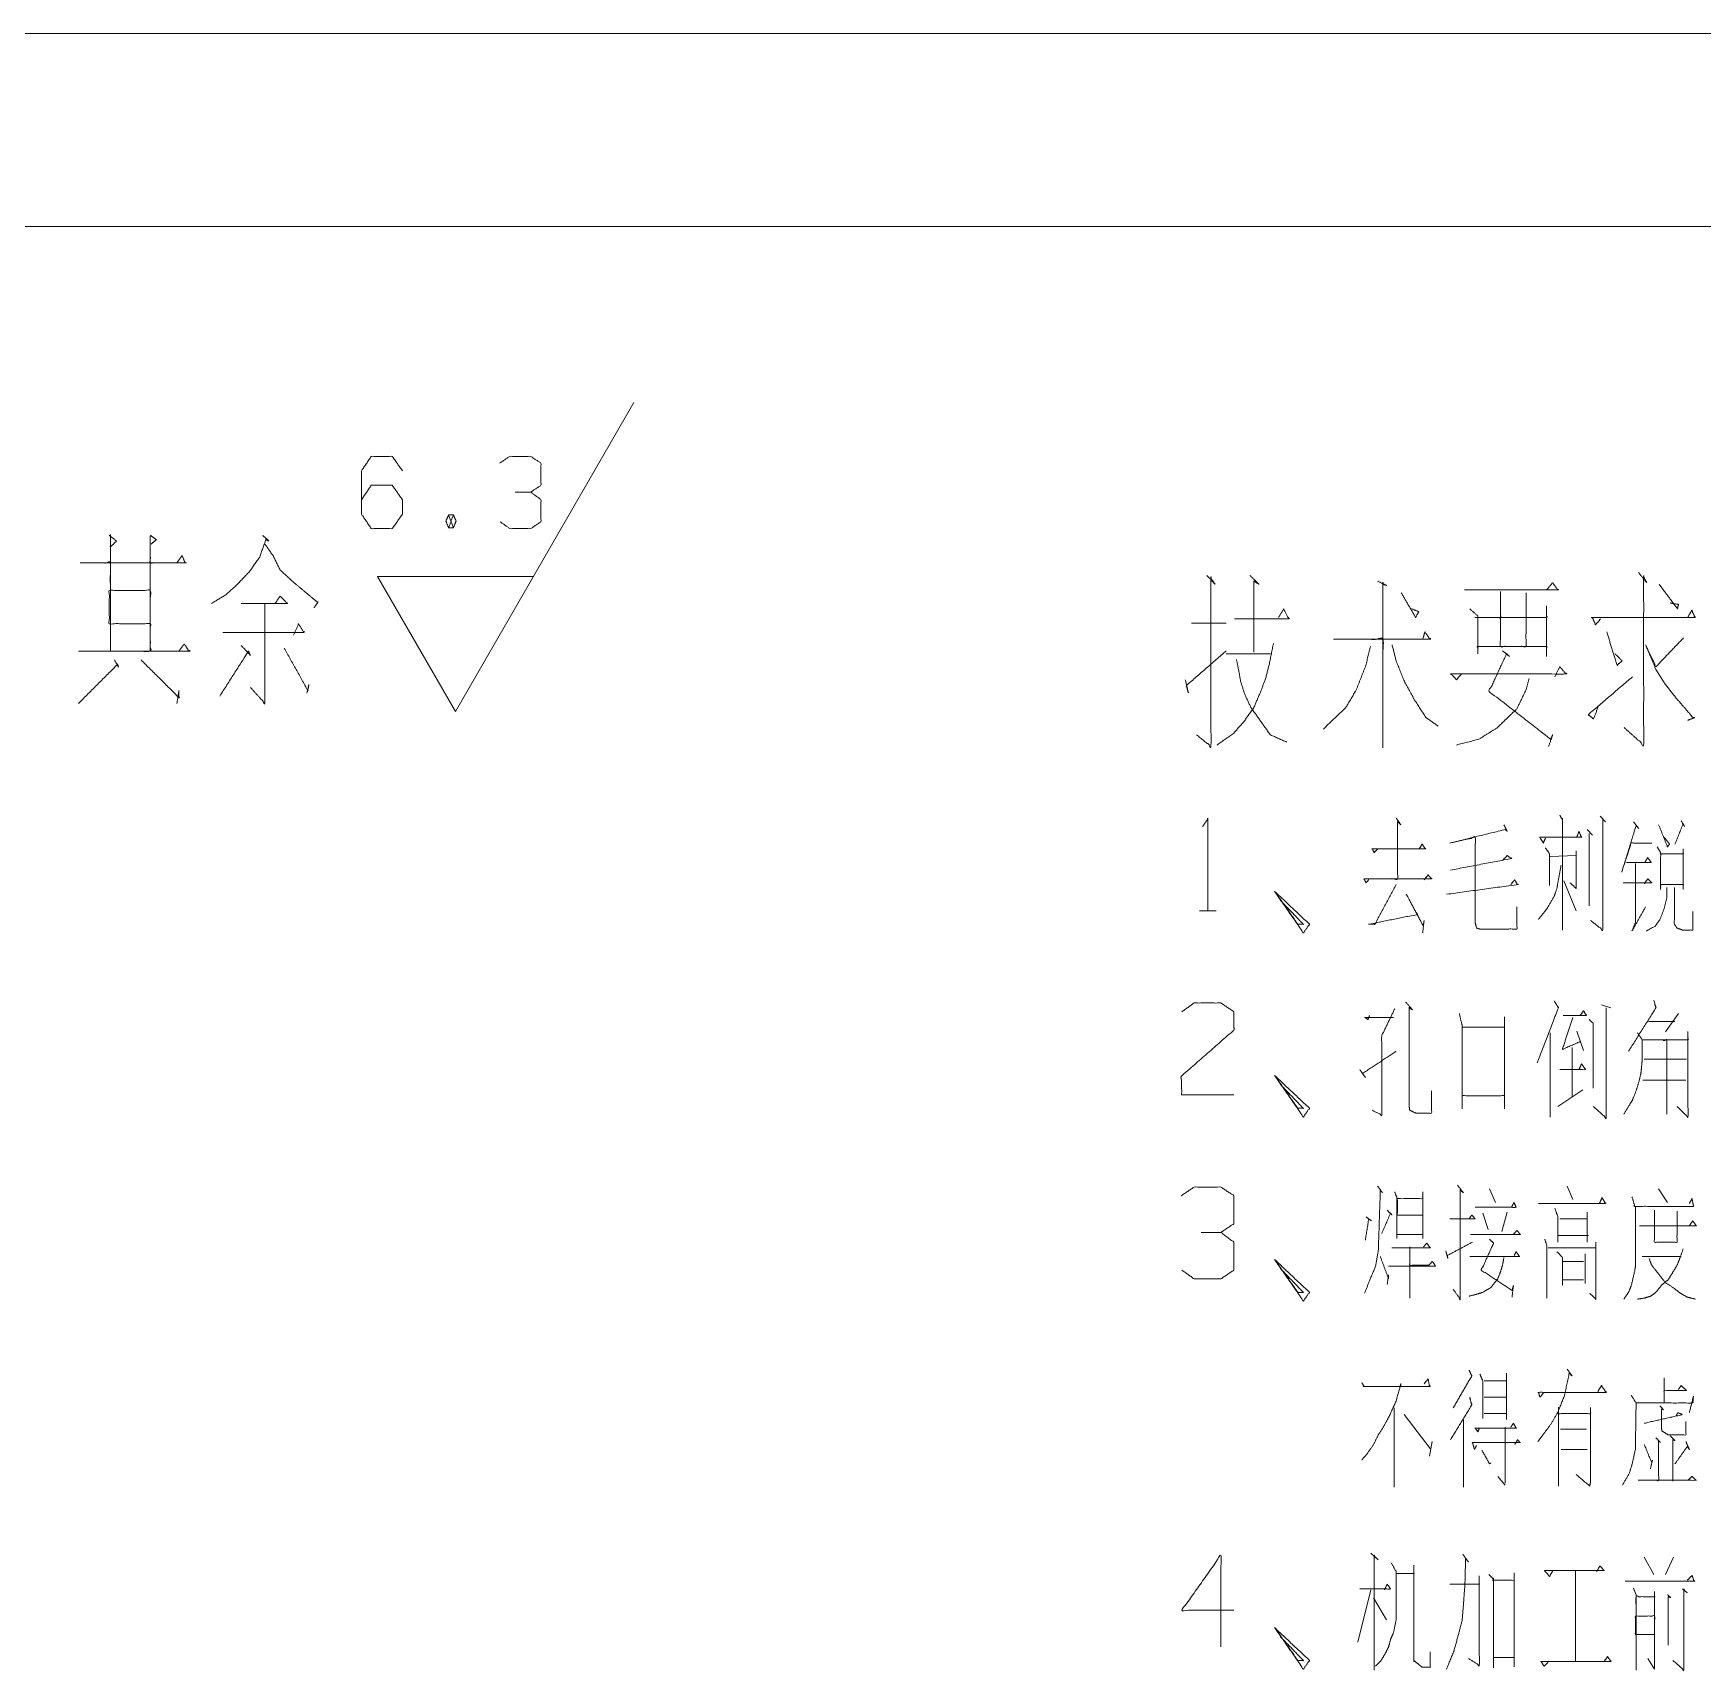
# Model space of a CAD drawing. Header units: millimetres. Extents: x 2210 to 79821, y -19430 to 2344.
# Drawn here: x 11345.24 to 11388.44, y 1747.43 to 1789.82 of the extents above; entities that cross this region are included whole.
import ezdxf

# ---------------------------------------------------------------- set-up
doc = ezdxf.new("R2010")
doc.units = ezdxf.units.MM
doc.layers.add('101', color=7, linetype='Continuous', true_color=0xffffff)

msp = doc.modelspace()

# ---------------------------------------------------------------- linework, layer by layer
at = {"layer": '101', "color": 133, "linetype": 'Continuous', "lineweight": 18}
for p, q in [((11430.899, 1789.822), (11010.899, 1789.822)), ((11425.899, 1784.822), (11035.899, 1784.822))]:
    msp.add_line(p, q, dxfattribs=at)
at = {"layer": '101', "color": 43, "linetype": 'Continuous', "lineweight": 18}
for p, q in [((11356.163, 1772.273), (11360.779, 1780.273)), ((11355.983, 1777.363), (11356.109, 1777.028)), ((11356.163, 1772.273), (11354.144, 1775.773)), ((11354.144, 1775.773), (11358.183, 1775.773))]:
    msp.add_line(p, q, dxfattribs=at)
at = {"layer": '101', "color": 72, "linetype": 'Continuous', "lineweight": 18}
for p, q in [((11375.208, 1774.559), (11376.109, 1774.559)), ((11376.109, 1773.772), (11377.249, 1773.772)), ((11385.781, 1769.572), (11385.922, 1769.422)), ((11385.445, 1769.222), (11385.586, 1769.072)), ((11385.498, 1769.122), (11385.498, 1767.247)), ((11384.49, 1768.522), (11385.162, 1768.547)), ((11384.844, 1767.897), (11385.162, 1767.122)), ((11375.42, 1767.122), (11375.844, 1767.122)), ((11385.816, 1764.684), (11386.063, 1764.609)), ((11387.032, 1764.259), (11387.721, 1764.259)), ((11387.81, 1764.459), (11387.474, 1763.984)), ((11384.49, 1763.959), (11384.49, 1761.784)), ((11385.18, 1764.009), (11385.356, 1763.509)), ((11385.056, 1763.584), (11385.056, 1762.309)), ((11386.926, 1763.284), (11388.022, 1763.284)), ((11384.685, 1762.059), (11385.339, 1762.484)), ((11386.891, 1762.734), (11388.004, 1762.734)), ((11382.921, 1759.922), (11383.08, 1759.572)), ((11384.932, 1759.997), (11385.074, 1759.647)), ((11387.297, 1759.922), (11387.527, 1759.572)), ((11382.744, 1759.297), (11382.885, 1758.872)), ((11383.38, 1759.322), (11383.239, 1758.822)), ((11384.738, 1759.147), (11385.445, 1759.147)), ((11385.445, 1759.322), (11385.445, 1758.547)), ((11384.685, 1758.722), (11385.48, 1758.722)), ((11384.437, 1758.397), (11385.675, 1758.397)), ((11385.392, 1758.247), (11385.392, 1757.472)), ((11386.873, 1758.172), (11387.88, 1758.172)), ((11384.808, 1758.047), (11385.356, 1758.047)), ((11384.808, 1757.572), (11385.356, 1757.572)), ((11383.363, 1755.159), (11383.363, 1753.959)), ((11382.779, 1754.959), (11383.363, 1754.959)), ((11380.45, 1754.259), (11380.45, 1752.209)), ((11382.779, 1754.534), (11383.363, 1754.534)), ((11380.715, 1754.084), (11381.387, 1753.209)), ((11382.249, 1753.959), (11382.249, 1752.209)), ((11382.779, 1754.109), (11383.363, 1754.109)), ((11381.44, 1753.384), (11381.369, 1753.009)), ((11383.327, 1753.759), (11383.327, 1752.309)), ((11384.755, 1753.709), (11385.427, 1753.709)), ((11384.773, 1753.184), (11385.445, 1753.184)), ((11383.327, 1752.259), (11383.133, 1752.484)), ((11386.926, 1750.397), (11387.173, 1749.947)), ((11387.686, 1750.397), (11387.474, 1749.947)), ((11385.144, 1750.047), (11385.144, 1747.697)), ((11385.144, 1750.022), (11385.144, 1747.697)), ((11379.849, 1749.547), (11379.513, 1748.197)), ((11379.92, 1749.347), (11380.256, 1748.772)), ((11387.014, 1747.772), (11387.191, 1747.497))]:
    msp.add_line(p, q, dxfattribs=at)
at = {"layer": '101', "color": 43, "linetype": 'Continuous', "lineweight": 18}
for points, knots in [([(11353.731, 1777.756), (11353.982, 1778.13), (11354.525, 1778.13), (11354.789, 1777.756), (11354.789, 1777.382), (11354.525, 1777.008), (11353.982, 1777.008), (11353.731, 1777.382), (11353.731, 1778.504), (11353.982, 1778.878), (11354.525, 1778.878), (11354.789, 1778.504)], [0, 0, 0.076963, 0.169763, 0.248074, 0.312018, 0.39033, 0.48313, 0.560092, 0.751926, 0.828889, 0.921689, 1, 1]), ([(11358.11, 1777.953), (11358.374, 1778.13), (11358.374, 1778.701), (11358.11, 1778.878), (11357.567, 1778.878), (11357.303, 1778.701)], [0, 0, 0.153872, 0.429849, 0.583721, 0.846128, 1, 1]), ([(11357.316, 1777.186), (11357.567, 1777.008), (11358.11, 1777.008), (11358.374, 1777.186), (11358.374, 1777.756), (11358.11, 1777.953), (11357.706, 1777.953)], [0, 0, 0.12412, 0.343693, 0.472448, 0.703377, 0.836727, 1, 1]), ([(11355.983, 1777.028), (11356.109, 1777.028), (11356.178, 1777.205), (11356.109, 1777.363), (11355.983, 1777.363), (11355.914, 1777.205), (11355.983, 1777.028), (11356.109, 1777.363)], [0, 0, 0.093983, 0.236792, 0.365957, 0.45994, 0.589105, 0.731914, 1, 1])]:
    msp.add_open_spline(points, degree=1, knots=knots, dxfattribs=at)
at = {"layer": '101', "color": 72, "linetype": 'Continuous', "lineweight": 18}
for points, knots in [([(11347.203, 1776.835), (11347.389, 1776.685), (11347.23, 1776.535), (11347.23, 1776.835), (11347.23, 1773.835), (11347.23, 1776.123), (11346.461, 1776.123), (11349.192, 1776.123), (11348.264, 1776.123), (11348.264, 1776.798), (11348.264, 1773.835), (11348.264, 1775.41), (11347.203, 1775.41), (11347.203, 1774.548), (11348.264, 1774.548), (11348.264, 1773.835), (11346.408, 1773.835), (11349.271, 1773.835), (11349.139, 1774.023), (11349.006, 1773.835)], [0, 0, 0.009717, 0.01862, 0.030836, 0.152989, 0.24613, 0.277436, 0.388627, 0.426411, 0.453896, 0.574522, 0.638652, 0.681834, 0.716953, 0.760134, 0.789145, 0.864711, 0.9813, 0.99065, 1, 1]), ([(11348.29, 1776.61), (11348.423, 1776.723), (11348.264, 1776.835)], [0, 0, 0.471535, 1, 1]), ([(11351.175, 1776.835), (11351.334, 1776.685), (11351.254, 1776.723), (11351.095, 1776.273), (11350.83, 1775.898), (11350.512, 1775.56), (11350.22, 1775.298), (11349.849, 1775.073)], [0, 0, 0.086309, 0.12102, 0.309421, 0.490705, 0.673783, 0.828666, 1, 1]), ([(11348.953, 1776.123), (11349.086, 1776.31), (11349.165, 1776.123)], [0, 0, 0.529971, 1, 1]), ([(11351.228, 1776.61), (11351.44, 1776.31), (11351.626, 1775.935), (11351.997, 1775.598), (11352.447, 1775.223), (11352.58, 1775.11), (11352.607, 1775.11), (11352.501, 1774.96)], [0, 0, 0.16272, 0.348027, 0.570218, 0.82989, 0.906889, 0.918635, 1, 1]), ([(11386.777, 1775.872), (11386.99, 1775.609), (11386.91, 1775.759), (11386.91, 1771.409), (11386.406, 1771.859)], [0, 0, 0.060999, 0.091684, 0.877914, 1, 1]), ([(11375.605, 1775.797), (11375.817, 1775.572), (11375.711, 1775.722), (11375.711, 1771.372), (11375.34, 1771.672)], [0, 0, 0.058123, 0.092652, 0.910291, 1, 1]), ([(11376.719, 1775.797), (11376.957, 1775.572), (11376.825, 1775.647), (11376.825, 1773.809)], [0, 0, 0.141502, 0.20721, 1, 1]), ([(11380.028, 1775.647), (11380.266, 1775.534), (11380.16, 1775.572), (11380.16, 1771.334), (11380.16, 1774.147), (11378.887, 1774.147), (11381.38, 1774.147), (11381.247, 1774.334), (11381.194, 1774.147)], [0, 0, 0.022709, 0.032392, 0.397206, 0.639339, 0.7489, 0.963456, 0.983224, 1, 1]), ([(11382.276, 1775.422), (11384.688, 1775.422), (11384.556, 1775.609), (11384.397, 1775.422)], [0, 0, 0.835353, 0.914863, 1, 1]), ([(11387.308, 1775.572), (11387.785, 1774.934), (11387.811, 1775.047), (11387.599, 1775.084)], [0, 0, 0.70641, 0.808948, 1, 1]), ([(11350.618, 1775.073), (11351.811, 1775.073), (11351.626, 1775.26), (11351.493, 1775.073)], [0, 0, 0.707431, 0.863851, 1, 1]), ([(11351.228, 1775.073), (11351.228, 1772.485), (11350.857, 1772.898)], [0, 0, 0.823415, 1, 1]), ([(11380.637, 1775.347), (11381.009, 1774.709), (11381.088, 1774.859), (11380.902, 1774.934)], [0, 0, 0.665998, 0.819289, 1, 1]), ([(11382.408, 1774.934), (11382.62, 1774.747), (11382.62, 1773.772), (11382.62, 1773.959), (11384.397, 1773.959), (11384.397, 1773.697), (11384.397, 1775.009), (11384.397, 1774.709), (11382.541, 1774.709), (11383.204, 1774.709), (11383.204, 1775.384), (11383.204, 1773.959), (11383.866, 1773.959), (11383.866, 1775.347)], [0, 0, 0.024058, 0.106925, 0.122861, 0.273834, 0.296144, 0.407694, 0.433192, 0.590926, 0.647259, 0.70463, 0.825742, 0.882076, 1, 1]), ([(11350.141, 1774.323), (11352.235, 1774.323), (11352.103, 1774.548), (11351.97, 1774.248)], [0, 0, 0.780475, 0.877786, 1, 1]), ([(11376.321, 1774.672), (11377.726, 1774.672), (11377.594, 1774.934), (11377.461, 1774.709)], [0, 0, 0.716779, 0.866782, 1, 1]), ([(11385.796, 1774.672), (11385.664, 1774.522), (11385.584, 1774.709), (11388.236, 1774.709), (11388.156, 1774.897), (11388.05, 1774.709)], [0, 0, 0.05762, 0.116241, 0.87937, 0.937991, 1, 1]), ([(11385.956, 1774.334), (11386.221, 1773.472), (11386.353, 1773.584), (11386.168, 1773.772)], [0, 0, 0.673388, 0.803122, 1, 1]), ([(11387.944, 1774.184), (11387.228, 1773.434), (11386.963, 1773.997), (11387.228, 1773.359), (11387.467, 1772.984), (11387.732, 1772.647), (11388.183, 1772.122), (11388.236, 1772.122), (11388.05, 1772.047)], [0, 0, 0.248757, 0.397958, 0.563617, 0.67026, 0.773239, 0.939258, 0.951975, 1, 1]), ([(11350.618, 1773.985), (11350.857, 1773.723), (11350.804, 1773.835), (11350.061, 1772.673)], [0, 0, 0.190889, 0.257814, 1, 1]), ([(11351.732, 1773.91), (11352.341, 1772.823), (11352.368, 1772.973), (11352.315, 1772.748)], [0, 0, 0.764772, 0.858208, 1, 1]), ([(11375.049, 1773.097), (11375.128, 1772.759), (11375.075, 1772.947), (11376.109, 1773.847)], [0, 0, 0.181317, 0.283209, 1, 1]), ([(11377.329, 1774.034), (11377.223, 1773.509), (11377.117, 1773.097), (11376.984, 1772.759), (11376.825, 1772.384), (11376.56, 1772.009), (11376.295, 1771.709), (11375.87, 1771.409)], [0, 0, 0.172183, 0.309103, 0.425675, 0.556617, 0.704258, 0.832971, 1, 1]), ([(11379.842, 1773.959), (11379.709, 1773.434), (11379.471, 1772.834), (11379.206, 1772.384), (11378.622, 1771.822)], [0, 0, 0.214884, 0.47114, 0.678415, 1, 1]), ([(11380.399, 1773.997), (11380.505, 1773.584), (11380.717, 1773.059), (11380.982, 1772.572), (11381.274, 1772.122), (11381.592, 1771.897)], [0, 0, 0.172226, 0.40119, 0.625584, 0.842425, 1, 1]), ([(11383.257, 1773.847), (11383.442, 1773.697), (11383.363, 1773.772), (11382.912, 1772.797), (11384.503, 1771.559), (11384.556, 1771.672), (11384.45, 1771.372)], [0, 0, 0.061498, 0.089673, 0.366508, 0.885941, 0.917994, 1, 1]), ([(11347.336, 1773.61), (11347.442, 1773.423), (11347.416, 1773.498), (11346.408, 1772.485)], [0, 0, 0.125001, 0.171159, 1, 1]), ([(11348.025, 1773.61), (11349.006, 1772.635), (11349.006, 1772.823), (11348.953, 1772.485)], [0, 0, 0.723289, 0.821343, 1, 1]), ([(11376.374, 1773.622), (11376.427, 1773.359), (11376.48, 1773.059), (11376.586, 1772.722), (11376.745, 1772.384), (11377.249, 1771.672), (11377.673, 1771.484)], [0, 0, 0.101605, 0.217188, 0.351412, 0.492969, 0.824038, 1, 1]), ([(11382.196, 1773.247), (11382.064, 1773.097), (11381.931, 1773.247), (11384.9, 1773.247), (11384.741, 1773.434), (11384.609, 1773.172)], [0, 0, 0.051198, 0.102403, 0.861891, 0.924784, 1, 1]), ([(11383.946, 1773.134), (11383.866, 1772.834), (11383.628, 1772.347), (11383.124, 1771.859), (11382.647, 1771.559), (11382.064, 1771.409)], [0, 0, 0.114099, 0.31364, 0.571361, 0.778585, 1, 1]), ([(11385.743, 1772.422), (11385.611, 1772.084), (11385.478, 1772.197), (11386.618, 1773.172)], [0, 0, 0.178042, 0.263422, 1, 1]), ([(11375.49, 1769.297), (11375.632, 1769.497), (11375.632, 1767.122)], [0, 0, 0.093492, 1, 1]), ([(11380.503, 1769.522), (11380.627, 1769.347), (11380.538, 1769.422), (11380.538, 1767.947), (11379.672, 1767.947), (11381.422, 1767.947), (11381.334, 1768.047), (11381.228, 1767.922)], [0, 0, 0.045417, 0.069976, 0.382575, 0.566129, 0.936978, 0.965261, 1, 1]), ([(11384.738, 1769.597), (11384.808, 1769.472), (11384.808, 1766.622)], [0, 0, 0.047969, 1, 1]), ([(11385.851, 1769.472), (11385.851, 1766.622), (11385.533, 1766.872)], [0, 0, 0.875677, 1, 1]), ([(11386.643, 1769.422), (11386.784, 1769.247), (11386.714, 1769.322), (11386.343, 1768.122), (11386.59, 1768.872), (11387.12, 1768.872)], [0, 0, 0.077475, 0.112972, 0.54548, 0.817421, 1, 1]), ([(11387.88, 1769.447), (11387.969, 1769.297), (11387.933, 1769.372), (11387.721, 1768.847)], [0, 0, 0.211476, 0.312185, 1, 1]), ([(11383.292, 1769.347), (11383.38, 1769.172), (11383.327, 1769.222), (11381.896, 1768.872), (11382.55, 1769.022), (11382.55, 1766.822), (11382.585, 1766.672), (11382.673, 1766.647), (11383.628, 1766.647), (11383.628, 1767.222)], [0, 0, 0.030685, 0.042092, 0.272771, 0.377786, 0.722121, 0.74624, 0.760617, 0.910002, 1, 1]), ([(11384.367, 1768.997), (11384.314, 1768.872), (11384.225, 1769.022), (11385.303, 1769.022), (11385.233, 1769.172), (11385.18, 1769.022)], [0, 0, 0.079267, 0.180907, 0.810318, 0.907125, 1, 1]), ([(11387.297, 1769.347), (11387.527, 1768.772), (11387.58, 1768.847), (11387.438, 1769.022)], [0, 0, 0.661513, 0.759659, 1, 1]), ([(11380.026, 1768.722), (11379.937, 1768.622), (11379.884, 1768.722), (11381.263, 1768.722), (11381.175, 1768.847), (11381.104, 1768.722)], [0, 0, 0.069434, 0.128312, 0.845615, 0.925275, 1, 1]), ([(11381.913, 1768.172), (11383.486, 1768.472), (11383.38, 1768.547), (11383.257, 1768.422)], [0, 0, 0.83968, 0.90778, 1, 1]), ([(11384.367, 1768.747), (11384.473, 1768.597), (11384.473, 1767.772)], [0, 0, 0.182116, 1, 1]), ([(11385.162, 1768.672), (11385.162, 1767.697), (11385.003, 1767.847)], [0, 0, 0.816823, 1, 1]), ([(11386.466, 1768.372), (11387.103, 1768.372), (11387.014, 1768.497), (11386.944, 1768.372)], [0, 0, 0.681997, 0.84606, 1, 1]), ([(11387.262, 1768.772), (11387.35, 1768.622), (11387.35, 1767.672), (11387.35, 1767.797), (11387.933, 1767.797), (11387.933, 1767.672), (11387.933, 1768.722), (11387.933, 1768.597), (11387.332, 1768.597)], [0, 0, 0.046632, 0.301097, 0.334578, 0.490815, 0.524296, 0.805543, 0.839024, 1, 1]), ([(11384.773, 1768.297), (11384.702, 1767.922), (11384.667, 1767.697), (11384.596, 1767.497), (11384.42, 1767.197), (11384.331, 1767.072), (11384.19, 1766.897)], [0, 0, 0.246555, 0.393707, 0.530765, 0.755735, 0.854628, 1, 1]), ([(11386.696, 1768.347), (11386.696, 1766.822), (11386.608, 1766.597), (11386.961, 1767.222)], [0, 0, 0.613734, 0.71102, 1, 1]), ([(11379.796, 1767.922), (11379.725, 1767.847), (11379.672, 1767.947)], [0, 0, 0.476558, 1, 1]), ([(11380.503, 1767.797), (11379.955, 1766.772), (11379.796, 1766.772), (11381.051, 1767.022), (11380.768, 1767.547), (11381.21, 1766.722), (11381.228, 1766.872), (11381.192, 1766.547)], [0, 0, 0.252064, 0.286564, 0.564066, 0.693387, 0.896347, 0.929101, 1, 1]), ([(11381.807, 1767.547), (11383.646, 1767.797), (11383.575, 1767.922), (11383.469, 1767.797)], [0, 0, 0.857799, 0.924208, 1, 1]), ([(11386.378, 1767.847), (11387.12, 1767.847), (11387.014, 1767.947), (11386.926, 1767.822)], [0, 0, 0.71297, 0.852957, 1, 1]), ([(11387.509, 1767.722), (11387.509, 1767.447), (11387.438, 1767.172), (11387.332, 1766.897), (11387.209, 1766.722), (11386.979, 1766.597)], [0, 0, 0.206821, 0.420383, 0.642076, 0.803256, 1, 1]), ([(11387.704, 1767.722), (11387.704, 1766.772), (11387.774, 1766.672), (11387.916, 1766.622), (11388.181, 1766.622), (11388.181, 1767.097)], [0, 0, 0.484069, 0.546464, 0.622879, 0.757971, 1, 1]), ([(11377.502, 1767.397), (11378.103, 1766.772), (11377.961, 1766.772), (11377.36, 1767.622), (11378.103, 1766.547), (11378.262, 1766.772), (11377.36, 1767.622)], [0, 0, 0.178025, 0.207055, 0.420794, 0.689031, 0.745609, 1, 1]), ([(11374.96, 1764.509), (11375.278, 1764.734), (11375.968, 1764.734), (11376.304, 1764.509), (11376.304, 1764.034), (11374.943, 1762.834), (11374.96, 1762.359), (11376.304, 1762.359)], [0, 0, 0.069695, 0.19298, 0.265275, 0.350227, 0.674741, 0.759751, 1, 1]), ([(11380.75, 1764.759), (11380.927, 1764.559), (11380.839, 1764.609), (11380.839, 1762.084), (11380.856, 1761.959), (11381.016, 1761.884), (11381.422, 1761.884), (11381.422, 1762.459)], [0, 0, 0.063903, 0.088214, 0.692691, 0.722911, 0.765016, 0.862343, 1, 1]), ([(11384.154, 1763.184), (11384.702, 1764.609), (11384.614, 1764.759), (11384.596, 1764.784)], [0, 0, 0.881769, 0.982328, 1, 1]), ([(11385.94, 1764.609), (11385.94, 1761.759), (11385.604, 1762.059)], [0, 0, 0.863559, 1, 1]), ([(11387.173, 1764.809), (11387.226, 1764.609), (11386.519, 1763.484)], [0, 0, 0.134742, 1, 1]), ([(11379.814, 1764.409), (11379.778, 1764.309), (11379.69, 1764.359), (11380.432, 1764.359)], [0, 0, 0.111674, 0.218541, 1, 1]), ([(11380.468, 1764.584), (11380.132, 1763.884), (11380.132, 1761.834), (11379.884, 1761.959)], [0, 0, 0.250157, 0.910679, 1, 1]), ([(11382.143, 1764.459), (11382.214, 1764.134), (11382.214, 1762.009), (11382.214, 1762.334), (11383.31, 1762.334), (11383.31, 1762.009), (11383.31, 1764.359), (11383.31, 1764.109), (11382.232, 1764.109)], [0, 0, 0.042197, 0.311813, 0.353049, 0.492084, 0.53332, 0.831483, 0.863204, 1, 1]), ([(11385.074, 1764.359), (11384.808, 1763.534), (11385.268, 1763.734)], [0, 0, 0.633571, 1, 1]), ([(11384.826, 1764.409), (11385.427, 1764.409), (11385.356, 1764.534), (11385.268, 1764.409)], [0, 0, 0.669472, 0.829452, 1, 1]), ([(11385.498, 1764.309), (11385.604, 1764.209), (11385.604, 1762.534)], [0, 0, 0.080069, 1, 1]), ([(11386.749, 1763.959), (11386.873, 1763.784), (11386.873, 1763.284), (11386.855, 1763.059), (11386.837, 1762.909), (11386.784, 1762.684), (11386.714, 1762.459), (11386.625, 1762.234), (11386.537, 1762.084), (11386.396, 1761.859)], [0, 0, 0.095686, 0.318941, 0.419714, 0.487148, 0.590362, 0.695674, 0.803613, 0.881347, 1, 1]), ([(11386.891, 1763.784), (11388.057, 1763.784), (11388.057, 1763.984), (11388.057, 1761.784), (11387.774, 1762.059)], [0, 0, 0.294508, 0.345002, 0.900412, 1, 1]), ([(11387.421, 1763.759), (11387.509, 1763.784), (11387.509, 1761.859)], [0, 0, 0.045543, 1, 1]), ([(11379.566, 1763.009), (11379.708, 1762.809), (11379.637, 1762.909), (11380.503, 1763.484)], [0, 0, 0.174075, 0.261118, 1, 1]), ([(11384.738, 1763.009), (11385.409, 1763.009), (11385.303, 1763.159), (11385.233, 1763.009)], [0, 0, 0.65771, 0.837617, 1, 1]), ([(11377.502, 1762.634), (11378.103, 1762.009), (11377.961, 1762.009), (11377.36, 1762.859), (11378.103, 1761.784), (11378.262, 1762.009), (11377.36, 1762.859)], [0, 0, 0.178025, 0.207055, 0.420794, 0.689031, 0.745609, 1, 1]), ([(11375.968, 1758.797), (11376.304, 1759.022), (11376.304, 1759.747), (11375.968, 1759.972), (11375.278, 1759.972), (11374.943, 1759.747)], [0, 0, 0.153873, 0.429854, 0.583727, 0.846127, 1, 1]), ([(11380.026, 1759.997), (11380.149, 1759.822), (11380.096, 1759.897), (11380.043, 1758.322), (11379.973, 1757.922), (11379.814, 1757.547), (11379.69, 1757.222)], [0, 0, 0.070423, 0.100605, 0.618416, 0.751887, 0.885731, 1, 1]), ([(11380.468, 1759.847), (11380.521, 1759.697), (11380.521, 1758.647), (11380.521, 1758.747), (11381.192, 1758.747), (11381.192, 1758.647), (11381.192, 1759.847), (11381.192, 1759.672), (11380.538, 1759.672), (11380.538, 1759.247), (11381.175, 1759.247)], [0, 0, 0.030769, 0.233822, 0.253158, 0.38305, 0.402386, 0.634448, 0.66829, 0.79476, 0.876951, 1, 1]), ([(11382.09, 1760.022), (11382.249, 1759.822), (11382.161, 1759.897), (11382.161, 1757.072), (11381.984, 1757.322)], [0, 0, 0.072957, 0.106051, 0.912589, 1, 1]), ([(11382.55, 1759.447), (11383.61, 1759.447), (11383.557, 1759.572), (11383.486, 1759.447)], [0, 0, 0.79149, 0.892828, 1, 1]), ([(11384.19, 1759.547), (11385.922, 1759.547), (11385.834, 1759.697), (11385.763, 1759.547)], [0, 0, 0.83596, 0.919969, 1, 1]), ([(11384.614, 1759.422), (11384.685, 1759.222), (11384.685, 1758.547)], [0, 0, 0.239107, 1, 1]), ([(11386.696, 1759.472), (11386.696, 1757.922), (11386.678, 1757.797), (11386.59, 1757.422), (11386.519, 1757.247), (11386.396, 1757.072)], [0, 0, 0.628905, 0.680136, 0.836451, 0.913039, 1, 1]), ([(11386.608, 1759.722), (11386.678, 1759.472), (11388.198, 1759.472), (11388.163, 1759.672), (11388.092, 1759.547)], [0, 0, 0.122173, 0.836965, 0.932474, 1, 1]), ([(11379.725, 1759.197), (11379.867, 1759.097), (11379.796, 1759.147), (11379.708, 1758.597)], [0, 0, 0.212003, 0.318011, 1, 1]), ([(11380.273, 1759.372), (11380.397, 1759.247), (11380.362, 1759.297), (11380.132, 1758.772)], [0, 0, 0.217072, 0.292654, 1, 1]), ([(11381.896, 1759.147), (11382.55, 1759.147), (11382.461, 1759.247), (11382.391, 1759.147)], [0, 0, 0.718752, 0.86542, 1, 1]), ([(11386.802, 1758.972), (11388.269, 1758.972), (11388.181, 1759.097), (11388.092, 1758.972)], [0, 0, 0.827327, 0.91367, 1, 1]), ([(11387.191, 1759.372), (11387.191, 1758.547), (11387.774, 1758.547), (11387.774, 1759.347)], [0, 0, 0.373596, 0.63773, 1, 1]), ([(11374.96, 1757.822), (11375.278, 1757.597), (11375.968, 1757.597), (11376.304, 1757.822), (11376.304, 1758.547), (11375.968, 1758.797), (11375.455, 1758.797)], [0, 0, 0.124124, 0.343691, 0.472446, 0.703377, 0.836727, 1, 1]), ([(11382.426, 1758.747), (11383.716, 1758.747), (11383.628, 1758.847), (11383.539, 1758.747)], [0, 0, 0.828585, 0.914293, 1, 1]), ([(11382.921, 1758.622), (11383.027, 1758.522), (11382.709, 1757.822), (11383.504, 1757.297), (11383.539, 1757.422), (11383.504, 1757.122)], [0, 0, 0.063394, 0.397741, 0.812148, 0.868641, 1, 1]), ([(11384.349, 1758.622), (11384.402, 1758.472), (11384.402, 1757.097)], [0, 0, 0.103714, 1, 1]), ([(11380.096, 1758.172), (11380.309, 1757.597), (11380.309, 1757.697), (11380.273, 1757.447)], [0, 0, 0.634855, 0.738446, 1, 1]), ([(11380.309, 1757.922), (11381.528, 1757.922), (11381.44, 1758.047), (11381.351, 1757.947), (11380.856, 1757.947), (11380.856, 1758.422), (11380.856, 1757.097)], [0, 0, 0.320851, 0.361127, 0.39624, 0.52644, 0.651409, 1, 1]), ([(11380.397, 1758.397), (11381.387, 1758.397), (11381.298, 1758.522), (11381.21, 1758.422)], [0, 0, 0.775505, 0.895445, 1, 1]), ([(11381.79, 1758.322), (11381.843, 1758.122), (11381.825, 1758.197), (11382.479, 1758.547)], [0, 0, 0.201732, 0.276852, 1, 1]), ([(11383.292, 1758.147), (11383.257, 1757.947), (11383.204, 1757.772), (11383.133, 1757.597), (11382.956, 1757.372), (11382.744, 1757.247), (11382.585, 1757.197), (11382.391, 1757.147)], [0, 0, 0.137744, 0.261755, 0.389752, 0.583786, 0.750768, 0.863853, 1, 1]), ([(11382.408, 1758.172), (11383.699, 1758.172), (11383.61, 1758.297), (11383.557, 1758.197)], [0, 0, 0.828936, 0.927274, 1, 1]), ([(11384.667, 1758.297), (11384.808, 1758.147), (11384.808, 1757.422)], [0, 0, 0.221369, 1, 1]), ([(11385.675, 1758.547), (11385.675, 1757.072), (11385.515, 1757.222)], [0, 0, 0.8709, 1, 1]), ([(11387.933, 1758.372), (11387.845, 1758.122), (11387.774, 1757.947), (11387.668, 1757.772), (11387.545, 1757.572), (11387.385, 1757.447), (11387.226, 1757.247), (11387.085, 1757.147), (11386.926, 1757.097), (11386.749, 1757.072)], [0, 0, 0.141804, 0.242733, 0.352154, 0.477923, 0.586111, 0.722773, 0.815376, 0.904549, 1, 1]), ([(11377.502, 1757.872), (11378.103, 1757.247), (11377.961, 1757.247), (11377.36, 1758.097), (11378.103, 1757.022), (11378.262, 1757.247), (11377.36, 1758.097)], [0, 0, 0.178025, 0.207055, 0.420794, 0.689031, 0.745609, 1, 1]), ([(11387.05, 1758.122), (11387.12, 1757.947), (11387.474, 1757.497), (11387.704, 1757.347), (11387.863, 1757.222), (11388.039, 1757.122), (11388.251, 1757.072)], [0, 0, 0.113789, 0.458794, 0.624231, 0.746205, 0.868632, 1, 1]), ([(11382.391, 1755.234), (11382.461, 1755.084), (11381.984, 1754.259)], [0, 0, 0.148207, 1, 1]), ([(11382.673, 1755.134), (11382.744, 1754.959), (11382.744, 1753.984)], [0, 0, 0.16218, 1, 1]), ([(11384.932, 1755.259), (11385.056, 1755.084), (11384.985, 1755.159), (11384.862, 1754.584), (11384.685, 1754.134), (11384.526, 1753.859), (11384.172, 1753.384)], [0, 0, 0.093233, 0.138065, 0.39392, 0.604236, 0.74243, 1, 1]), ([(11379.619, 1754.909), (11379.672, 1754.809), (11381.369, 1754.809), (11381.334, 1755.009), (11381.228, 1754.884)], [0, 0, 0.051989, 0.83141, 0.924706, 1, 1]), ([(11380.627, 1754.809), (11380.627, 1754.884), (11380.503, 1754.434), (11380.309, 1754.009), (11380.185, 1753.784), (11380.043, 1753.559), (11379.92, 1753.309), (11379.761, 1753.084), (11379.619, 1752.909)], [0, 0, 0.032458, 0.234403, 0.436625, 0.547733, 0.662716, 0.78342, 0.902653, 1, 1]), ([(11384.331, 1754.659), (11384.225, 1754.534), (11384.19, 1754.659), (11385.94, 1754.659), (11385.816, 1754.834), (11385.728, 1754.684)], [0, 0, 0.067407, 0.120815, 0.840285, 0.928413, 1, 1]), ([(11387.438, 1755.034), (11387.438, 1754.384), (11387.438, 1754.709), (11388.022, 1754.709), (11387.88, 1754.834), (11387.81, 1754.734)], [0, 0, 0.347696, 0.521539, 0.833531, 0.934488, 1, 1]), ([(11382.408, 1754.534), (11382.461, 1754.334), (11381.913, 1753.434)], [0, 0, 0.164126, 1, 1]), ([(11384.702, 1752.234), (11384.702, 1754.259), (11384.702, 1754.109), (11385.533, 1754.109), (11385.533, 1754.259), (11385.533, 1752.334), (11385.515, 1752.234), (11385.162, 1752.534)], [0, 0, 0.358669, 0.385235, 0.532371, 0.558936, 0.899893, 0.917879, 1, 1]), ([(11386.59, 1754.584), (11386.714, 1754.384), (11386.696, 1753.184), (11386.608, 1752.784), (11386.537, 1752.559), (11386.36, 1752.259)], [0, 0, 0.09681, 0.590903, 0.759552, 0.856648, 1, 1]), ([(11386.714, 1754.384), (11388.181, 1754.384), (11388.198, 1754.559), (11388.092, 1754.134)], [0, 0, 0.704979, 0.789502, 1, 1]), ([(11387.332, 1754.309), (11387.421, 1754.209), (11387.368, 1754.234), (11387.368, 1753.759), (11387.385, 1753.659), (11387.545, 1753.559), (11388.004, 1753.559), (11388.004, 1753.909)], [0, 0, 0.075571, 0.108775, 0.377735, 0.435227, 0.541622, 0.801827, 1, 1]), ([(11382.656, 1753.734), (11382.62, 1753.634), (11382.55, 1753.734), (11383.61, 1753.734), (11383.539, 1753.859), (11383.469, 1753.759)], [0, 0, 0.068204, 0.146954, 0.828898, 0.92125, 1, 1]), ([(11386.926, 1753.859), (11387.916, 1754.084), (11387.792, 1754.134), (11387.757, 1754.059)], [0, 0, 0.824297, 0.932674, 1, 1]), ([(11382.585, 1753.284), (11382.532, 1753.184), (11382.479, 1753.359), (11383.716, 1753.359), (11383.646, 1753.434), (11383.575, 1753.309)], [0, 0, 0.063585, 0.166316, 0.861413, 0.919313, 1, 1]), ([(11387.226, 1753.484), (11387.35, 1753.359), (11387.297, 1753.409), (11387.297, 1752.384), (11386.767, 1752.384), (11388.269, 1752.384), (11388.163, 1752.484), (11388.057, 1752.384)], [0, 0, 0.048884, 0.069145, 0.354033, 0.501409, 0.918983, 0.959492, 1, 1]), ([(11387.597, 1753.534), (11387.721, 1753.409), (11387.668, 1753.434), (11387.668, 1752.359)], [0, 0, 0.134314, 0.179062, 1, 1]), ([(11388.004, 1753.384), (11388.092, 1753.184), (11388.039, 1753.259), (11387.721, 1752.809)], [0, 0, 0.253783, 0.360387, 1, 1]), ([(11382.726, 1753.159), (11382.921, 1752.809), (11382.956, 1752.834)], [0, 0, 0.902335, 1, 1]), ([(11386.926, 1753.309), (11387.12, 1752.834), (11387.138, 1752.909), (11387.085, 1752.684)], [0, 0, 0.624806, 0.718596, 1, 1]), ([(11376.304, 1749.022), (11374.96, 1749.022), (11375.968, 1750.447), (11375.968, 1748.072)], [0, 0, 0.24587, 0.565296, 1, 1]), ([(11379.849, 1750.497), (11380.043, 1750.322), (11379.937, 1750.422), (11379.937, 1747.472)], [0, 0, 0.077913, 0.121336, 1, 1]), ([(11382.232, 1750.472), (11382.373, 1750.272), (11382.302, 1750.372), (11382.285, 1749.697), (11382.249, 1749.197), (11382.214, 1748.772), (11382.125, 1748.422), (11382.002, 1747.972), (11381.807, 1747.497)], [0, 0, 0.073976, 0.110961, 0.314876, 0.46625, 0.595043, 0.704058, 0.844998, 1, 1]), ([(11380.379, 1750.247), (11380.503, 1750.022), (11380.503, 1748.772), (11380.432, 1748.422), (11380.362, 1748.272), (11380.309, 1748.072), (11380.22, 1747.897), (11380.114, 1747.722), (11379.973, 1747.572)], [0, 0, 0.090306, 0.529922, 0.6555, 0.71382, 0.786582, 0.855531, 0.927499, 1, 1]), ([(11380.521, 1749.972), (11380.963, 1749.972), (11380.963, 1750.172), (11380.963, 1747.722), (11381.086, 1747.622), (11381.175, 1747.547), (11381.387, 1747.547), (11381.387, 1747.947)], [0, 0, 0.111058, 0.161319, 0.777055, 0.817027, 0.846162, 0.899473, 1, 1]), ([(11381.896, 1749.697), (11382.656, 1749.697), (11382.656, 1749.897), (11382.656, 1747.597), (11382.373, 1747.772)], [0, 0, 0.211554, 0.267221, 0.907435, 1, 1]), ([(11382.903, 1749.947), (11383.027, 1749.822), (11383.027, 1747.547), (11383.027, 1747.797), (11383.557, 1747.797), (11383.557, 1747.572), (11383.557, 1749.972), (11383.557, 1749.797), (11382.992, 1749.797)], [0, 0, 0.026662, 0.371531, 0.40943, 0.48981, 0.523917, 0.887734, 0.914262, 1, 1]), ([(11384.561, 1750.047), (11384.473, 1749.897), (11384.349, 1750.047), (11385.887, 1750.047), (11385.781, 1750.172), (11385.692, 1750.022)], [0, 0, 0.077579, 0.164222, 0.849393, 0.922429, 1, 1]), ([(11386.431, 1749.772), (11388.216, 1749.772), (11388.163, 1749.922), (11388.039, 1749.797)], [0, 0, 0.842003, 0.917043, 1, 1]), ([(11379.566, 1749.572), (11380.362, 1749.572), (11380.273, 1749.697), (11380.202, 1749.547)], [0, 0, 0.713794, 0.851161, 1, 1]), ([(11386.643, 1749.597), (11386.714, 1749.422), (11386.714, 1747.472), (11386.714, 1749.372), (11387.191, 1749.372), (11387.191, 1749.497), (11387.191, 1747.497), (11387.191, 1748.872), (11386.696, 1748.872), (11386.696, 1748.397), (11387.173, 1748.397)], [0, 0, 0.019944, 0.226008, 0.426787, 0.477219, 0.490428, 0.701775, 0.847077, 0.899374, 0.949568, 1, 1]), ([(11387.916, 1749.572), (11388.039, 1749.472), (11387.951, 1749.547), (11387.951, 1747.472), (11387.668, 1747.722)], [0, 0, 0.058331, 0.100831, 0.861616, 1, 1]), ([(11387.527, 1749.422), (11387.615, 1749.347), (11387.545, 1749.372), (11387.545, 1748.122)], [0, 0, 0.080447, 0.132485, 1, 1]), ([(11377.502, 1748.347), (11378.103, 1747.722), (11377.961, 1747.722), (11377.36, 1748.572), (11378.103, 1747.497), (11378.262, 1747.722), (11377.36, 1748.572)], [0, 0, 0.178025, 0.207055, 0.420794, 0.689031, 0.745609, 1, 1]), ([(11384.437, 1747.672), (11384.331, 1747.572), (11384.261, 1747.697), (11386.063, 1747.697), (11385.975, 1747.822), (11385.887, 1747.697)], [0, 0, 0.060772, 0.120653, 0.872344, 0.936172, 1, 1])]:
    msp.add_open_spline(points, degree=1, knots=knots, dxfattribs=at)

doc.saveas('drawing.dxf')
